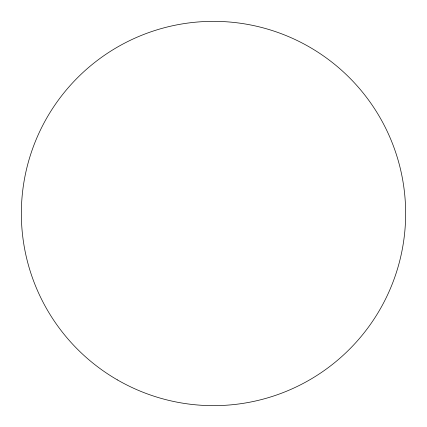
<?xml version="1.0" encoding="UTF-8"?>
<svg xmlns="http://www.w3.org/2000/svg" width="427" height="427" viewBox="0 0 427 427"><rect width="100%" height="100%" fill="white"/><g stroke="black" fill="none" stroke-linecap="round" stroke-linejoin="round"><path stroke-width="0.64" d="M117.425 379.907A192.15 192.15 0 0 0 405.65 213.5A192.15 192.15 0 0 0 117.425 47.093A192.15 192.15 0 0 0 117.425 379.907"/></g></svg>
